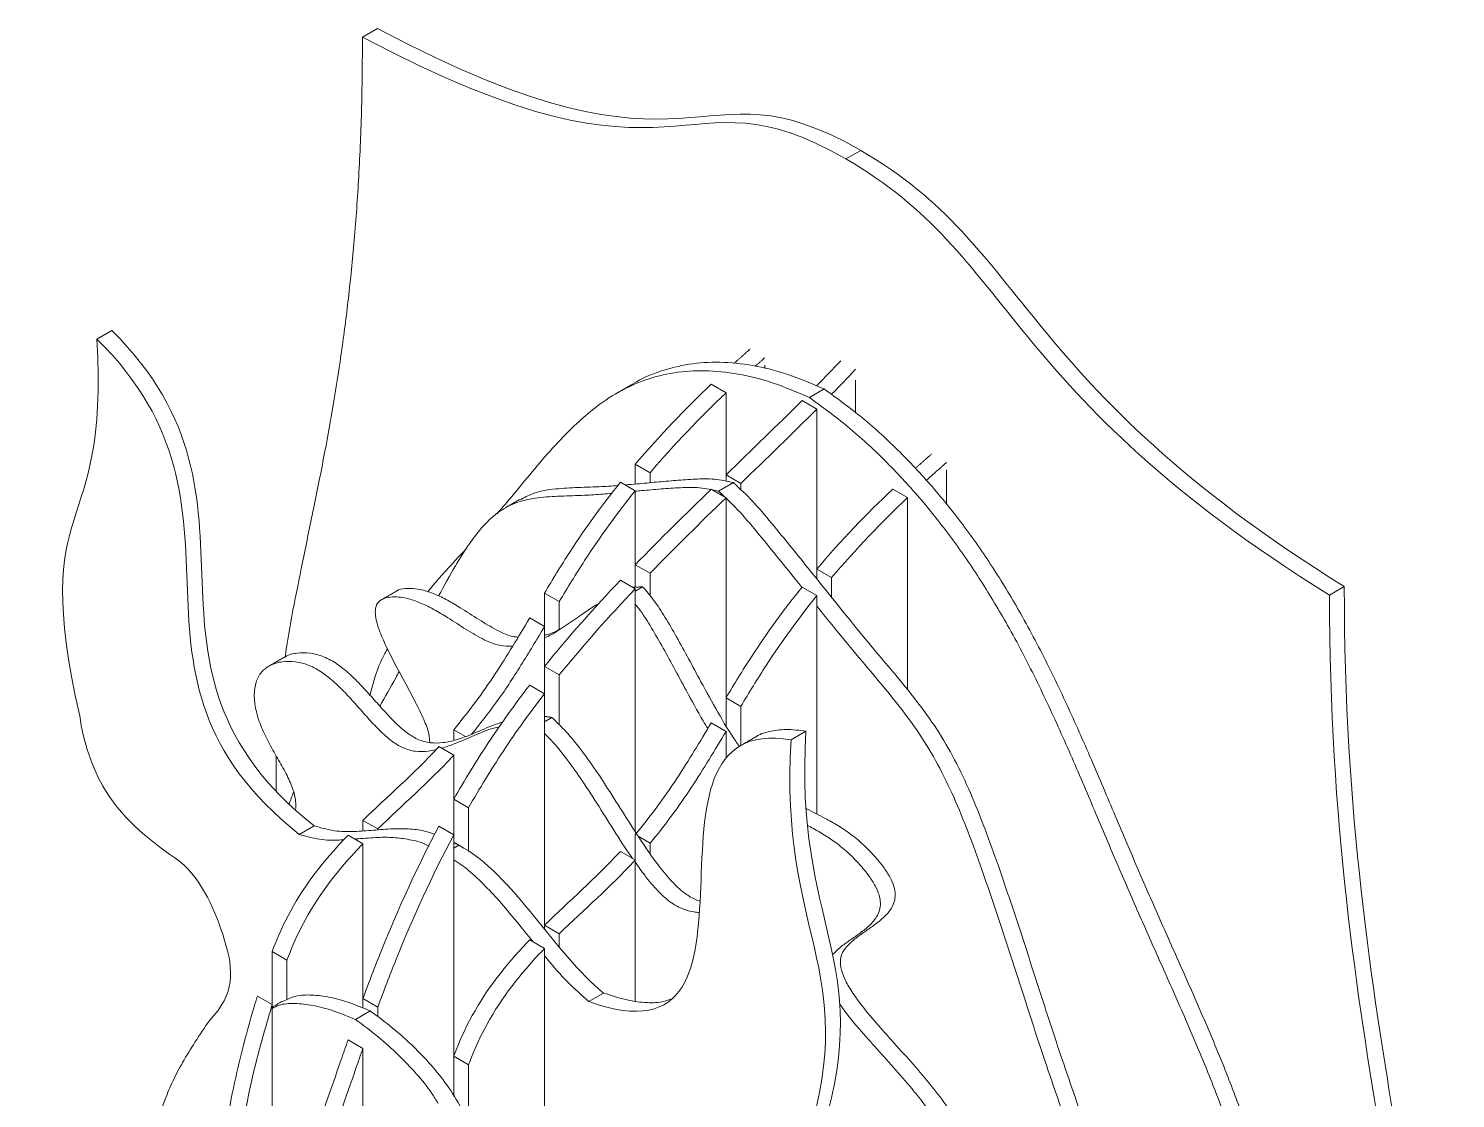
# Model space of a CAD drawing. Header units: millimetres. Extents: x -790 to 3917, y -2121 to 391.
# Drawn here: x 538 to 810.3, y -1261.8 to -1057.6 of the extents above; entities that cross this region are included whole.
import ezdxf

# ---------------------------------------------------------------- set-up
doc = ezdxf.new("R2010")
doc.units = ezdxf.units.MM

msp = doc.modelspace()

# ---------------------------------------------------------------- linework, layer by layer
at = {"color": 7, "linetype": 'Continuous', "lineweight": 15}
for p, q in [((601.71, -1059.21), (604.54, -1057.57)), ((693.97, -1082.47), (696.8, -1080.84)), ((553.86, -1115.21), (551.04, -1116.84)), ((678.49, -1122.49), (678.49, -1121.83)), ((671.08, -1127.1), (668.26, -1125.47)), ((671.08, -1127.1), (671.08, -1142.75)), ((689.82, -1126.37), (686.99, -1128)), ((688.41, -1125.73), (688.43, -1125.74)), ((688.41, -1125.73), (688.41, -1125.73)), ((695.81, -1130.93), (695.81, -1124.72)), ((688.41, -1130.21), (685.58, -1128.58)), ((691.21, -1127.35), (691.24, -1127.36)), ((691.24, -1127.36), (691.24, -1127.36)), ((688.41, -1160.75), (688.41, -1130.21)), ((653.76, -1140.74), (656.59, -1142.38)), ((653.76, -1144.52), (653.76, -1140.74)), ((656.59, -1144.26), (656.59, -1142.38)), ((671.08, -1142.75), (673.91, -1144.38)), ((671.08, -1142.75), (671.08, -1143.99)), ((713.14, -1148.41), (713.14, -1141.83)), ((653.76, -1145.8), (650.93, -1144.17)), ((653.76, -1145.8), (653.76, -1159.92)), ((671.08, -1147.13), (668.26, -1145.49)), ((672.5, -1144.25), (669.67, -1145.88)), ((673.91, -1144.38), (673.91, -1145.62)), ((705.73, -1147.11), (702.9, -1145.47)), ((671.08, -1185.32), (671.08, -1147.13)), ((705.73, -1183.79), (705.73, -1147.11)), ((653.76, -1159.92), (656.59, -1161.55)), ((653.76, -1159.92), (653.76, -1164.12)), ((656.59, -1161.55), (656.59, -1165.83)), ((688.41, -1160.75), (691.24, -1162.38)), ((688.41, -1160.75), (688.41, -1162.63)), ((691.24, -1162.38), (691.24, -1166.15)), ((636.44, -1165.32), (639.26, -1166.95)), ((636.44, -1171.71), (636.44, -1165.32)), ((653.76, -1164.5), (650.93, -1162.87)), ((655.17, -1164.12), (653.76, -1164.93)), ((653.76, -1210.85), (653.76, -1164.5)), ((688.41, -1165.8), (685.58, -1164.17)), ((786.24, -1165.73), (789.06, -1164.1)), ((639.26, -1172.29), (639.26, -1166.95)), ((688.41, -1207.5), (688.41, -1165.8)), ((636.44, -1171.71), (633.61, -1170.08)), ((636.44, -1171.71), (636.44, -1179.32)), ((636.44, -1179.32), (639.26, -1180.95)), ((636.44, -1179.32), (636.44, -1184.53)), ((639.26, -1180.95), (639.26, -1190.5)), ((636.44, -1184.53), (633.61, -1182.9)), ((636.44, -1228.72), (636.44, -1184.53)), ((671.08, -1185.32), (673.91, -1186.95)), ((671.08, -1185.32), (671.08, -1190.68)), ((673.91, -1186.95), (673.91, -1194.41)), ((637.85, -1189.07), (636.44, -1189.89)), ((619.11, -1191.41), (621.39, -1192.73)), ((619.11, -1193.47), (619.11, -1191.41)), ((671.08, -1191.72), (668.26, -1190.08)), ((671.08, -1196.71), (671.08, -1191.72)), ((686.34, -1191.69), (683.51, -1193.32)), ((619.11, -1196.27), (616.28, -1194.64)), ((619.11, -1196.27), (619.11, -1204.68)), ((619.11, -1204.68), (621.94, -1206.32)), ((619.11, -1204.68), (619.11, -1211.47)), ((601.79, -1208.72), (604.62, -1210.35)), ((601.79, -1210.74), (601.79, -1208.72)), ((621.94, -1206.32), (621.94, -1214.62)), ((592.48, -1209.77), (589.65, -1211.4)), ((601.79, -1213.17), (598.96, -1211.54)), ((604.62, -1210.53), (604.62, -1210.35)), ((619.11, -1211.47), (616.28, -1209.84)), ((619.11, -1253.74), (619.11, -1211.47)), ((653.76, -1211.42), (653.76, -1216.27)), ((654.31, -1211.73), (656.59, -1213.05)), ((601.79, -1213.17), (601.79, -1242.73)), ((620.1, -1213.43), (619.11, -1214)), ((656.59, -1213.05), (656.59, -1215.1)), ((653.76, -1216.27), (650.93, -1214.64)), ((653.76, -1243.19), (653.76, -1216.27)), ((636.44, -1228.72), (639.26, -1230.35)), ((636.44, -1228.72), (636.44, -1229.45)), ((639.26, -1230.35), (639.26, -1232.92)), ((636.44, -1233.18), (633.61, -1231.54)), ((636.44, -1322.7), (636.44, -1233.18)), ((584.46, -1233.74), (587.29, -1235.37)), ((584.46, -1243.88), (584.46, -1233.74)), ((587.29, -1242.95), (587.29, -1235.37)), ((647.72, -1241.66), (644.9, -1243.3)), ((584.46, -1243.88), (581.64, -1242.25)), ((584.46, -1243.88), (584.46, -1288.4)), ((601.79, -1242.73), (604.62, -1244.36)), ((601.79, -1242.73), (601.79, -1244.53)), ((604.62, -1244.36), (604.62, -1246.17)), ((603.2, -1245.08), (600.37, -1246.72)), ((601.79, -1252.22), (598.96, -1250.59)), ((601.79, -1316.49), (601.79, -1252.22)), ((619.11, -1253.74), (621.94, -1255.37)), ((619.11, -1253.74), (619.11, -1261.32)), ((621.94, -1255.37), (621.94, -1266.58))]:
    msp.add_line(p, q, dxfattribs=at)
for points, knots in [([(586.96, -1177.5), (587.01, -1177.15), (587.45, -1173.72), (588.68, -1167.36), (590.52, -1158.12), (592.55, -1148.42), (594.46, -1138.82), (596.18, -1129.28), (597.67, -1119.81), (599.01, -1109.57), (600.14, -1098.46), (601.02, -1086.38), (601.6, -1073.24), (601.67, -1063.99), (601.71, -1059.21)], [0, 0, 0, 0, 0.00898, 0.086866, 0.168599, 0.255097, 0.347254, 0.424231, 0.505741, 0.592286, 0.684399, 0.782651, 0.887641, 1, 1, 1, 1]), ([(653.15, -1125.52), (653.23, -1125.46), (654.89, -1124.34), (658.47, -1122.92), (663.96, -1121.48), (669.87, -1121.09), (676.2, -1121.75), (682.88, -1123.4), (687.5, -1125.38), (689.82, -1126.37)], [0, 0, 0, 0, 0.008475, 0.176711, 0.336981, 0.499145, 0.663823, 0.830971, 1, 1, 1, 1]), ([(627.38, -1150.18), (628.18, -1149.26), (630.28, -1146.82), (633.59, -1142.75), (637.46, -1138.19), (641.48, -1133.91), (645.79, -1130.06), (650.49, -1126.84), (655.61, -1124.5), (661.14, -1123.13), (667.03, -1122.72), (673.37, -1123.38), (680.06, -1125.03), (684.67, -1127.01), (686.99, -1128)], [0, 0, 0, 0, 0.053393, 0.141662, 0.229113, 0.315949, 0.402389, 0.488678, 0.575437, 0.658086, 0.741713, 0.826636, 0.912833, 1, 1, 1, 1]), ([(689.82, -1126.37), (692.28, -1128.17), (697.18, -1131.73), (704.24, -1138.23), (710.89, -1145.39), (717.04, -1153.14), (722.65, -1161.31), (728.02, -1170.31), (733.1, -1180.08), (737.96, -1190.55), (742.55, -1201.17), (746.86, -1211.42), (751.08, -1221.27), (755.26, -1230.72), (759.51, -1240.23), (763.67, -1249.79), (767.59, -1259.34), (770.62, -1267.8), (772.71, -1275.08), (774, -1281.17), (774.69, -1287.06), (774.65, -1292.64), (773.99, -1297.89), (772.77, -1302.79), (770.9, -1307.79), (768.27, -1312.71), (765.13, -1317.7), (762.12, -1322.74), (759.64, -1328.28), (757.79, -1334.39), (756.75, -1340.58), (756.36, -1346.67), (756.19, -1352.27), (755.97, -1357.74), (755.48, -1362.5), (754.6, -1366.4), (753.29, -1369.39), (751.7, -1371.33), (750.44, -1371.99), (750, -1372.22)], [0, 0, 0, 0, 0.032905, 0.065415, 0.097404, 0.128897, 0.160019, 0.190835, 0.227048, 0.263406, 0.300026, 0.337036, 0.369369, 0.402081, 0.435079, 0.468189, 0.501189, 0.533641, 0.555071, 0.576219, 0.597298, 0.61864, 0.640389, 0.662506, 0.684847, 0.714542, 0.744179, 0.77344, 0.802158, 0.83063, 0.85934, 0.881289, 0.903318, 0.924934, 0.94569, 0.961532, 0.976813, 0.991979, 1, 1, 1, 1]), ([(686.99, -1128), (689.45, -1129.8), (694.35, -1133.36), (701.41, -1139.87), (708.06, -1147.02), (714.21, -1154.77), (719.82, -1162.95), (725.19, -1171.94), (730.27, -1181.71), (735.13, -1192.18), (739.72, -1202.8), (744.03, -1213.05), (748.25, -1222.9), (752.43, -1232.35), (756.68, -1241.86), (760.84, -1251.42), (764.77, -1260.97), (767.8, -1269.43), (769.88, -1276.72), (771.18, -1282.81), (771.86, -1288.69), (771.83, -1294.28), (771.16, -1299.53), (769.95, -1304.42), (768.07, -1309.43), (765.44, -1314.34), (762.3, -1319.33), (759.29, -1324.38), (756.81, -1329.91), (754.96, -1336.02), (753.92, -1342.21), (753.53, -1348.3), (753.37, -1353.91), (753.14, -1359.37), (752.65, -1364.13), (751.77, -1368.03), (750.47, -1371.04), (748.51, -1373.27), (745.91, -1374.7), (742.18, -1375.82), (738.77, -1376.26), (736.49, -1376.64), (736.07, -1376.7)], [0, 0, 0, 0, 0.03102, 0.061668, 0.091824, 0.121512, 0.150852, 0.179903, 0.214041, 0.248316, 0.282839, 0.317728, 0.348209, 0.379046, 0.410154, 0.441368, 0.472478, 0.50307, 0.523273, 0.543209, 0.563081, 0.5832, 0.603703, 0.624553, 0.645614, 0.673608, 0.701547, 0.729132, 0.756205, 0.783046, 0.81011, 0.830802, 0.851569, 0.871947, 0.891514, 0.906448, 0.920854, 0.935151, 0.950043, 0.966022, 0.993755, 1, 1, 1, 1]), ([(651.82, -1144.68), (652.58, -1144.62), (654.58, -1144.45), (657.8, -1144.14), (661.5, -1143.82), (665.16, -1143.57), (668.75, -1143.42), (671.28, -1143.98), (672.5, -1144.25)], [0, 0, 0, 0, 0.11232, 0.295701, 0.479474, 0.660855, 0.83584, 1, 1, 1, 1]), ([(616.23, -1165.88), (617.29, -1163.93), (619.13, -1160.53), (621.96, -1156.01), (624.69, -1152.44), (627.73, -1149.62), (631.25, -1147.83), (635.24, -1147.05), (639.56, -1146.8), (643.74, -1146.7), (647.01, -1146.49), (648.75, -1146.34), (649.32, -1146.29)], [0, 0, 0, 0, 0.151326, 0.26444, 0.371974, 0.473872, 0.571482, 0.66874, 0.769488, 0.875982, 0.959684, 1, 1, 1, 1]), ([(631.79, -1147.56), (632.56, -1147.12), (634.45, -1146.04), (638.08, -1145.44), (642.39, -1145.16), (646.57, -1145.07), (649.27, -1144.9), (650.45, -1144.8), (650.45, -1144.8)], [0, 0, 0, 0, 0.146766, 0.360436, 0.581774, 0.815737, 0.999625, 1, 1, 1, 1]), ([(650.93, -1144.17), (647.53, -1148.4), (642.5, -1155.31), (638.01, -1162.68), (636.44, -1165.32)], [0.07671218, 0.07671218, 0.07671218, 0.07671218, 0.10533173, 0.12115895, 0.12115895, 0.12115895, 0.12115895]), ([(653.76, -1145.8), (650.36, -1150.03), (645.32, -1156.95), (640.84, -1164.31), (639.26, -1166.95)], [0.07671218, 0.07671218, 0.07671218, 0.07671218, 0.10533173, 0.12115895, 0.12115895, 0.12115895, 0.12115895]), ([(653.76, -1145.89), (654.16, -1145.85), (655.8, -1145.7), (658.67, -1145.45), (662.34, -1145.2), (665.92, -1145.05), (668.45, -1145.61), (669.67, -1145.88)], [0, 0, 0, 0, 0.078358, 0.318843, 0.556196, 0.785181, 1, 1, 1, 1]), ([(669.67, -1145.88), (670.89, -1147.02), (673.42, -1149.38), (677, -1153.67), (680.67, -1158.15), (683.54, -1161.72), (685.18, -1163.77), (685.59, -1164.27)], [0, 0, 0, 0, 0.21467, 0.443496, 0.680686, 0.921004, 1, 1, 1, 1]), ([(672.5, -1144.25), (673.72, -1145.39), (676.25, -1147.75), (679.83, -1152.04), (683.5, -1156.52), (687.2, -1161.12), (690.88, -1165.71), (694.51, -1170.22), (698.42, -1175), (702.6, -1179.93), (706.93, -1185.17), (710.92, -1190.56), (714.44, -1196.41), (717.48, -1202.74), (720.21, -1209.47), (723.36, -1218.17), (726.92, -1228.78), (730.87, -1241.06), (734.72, -1252.98), (738.35, -1263.41), (741.46, -1272.23), (743.87, -1279.56), (745.74, -1286.29), (747.05, -1292.63), (747.76, -1298.76), (747.82, -1304.84), (747.29, -1311.03), (746.33, -1317.6), (745.09, -1324.77), (743.69, -1332.64), (742.34, -1340.61), (741.13, -1348.53), (739.99, -1356.08), (738.79, -1363.59), (737.46, -1370.79), (736.1, -1376.87), (734.72, -1381.75), (733.36, -1385.49), (731.77, -1388.55), (730.2, -1390.73), (728.92, -1391.46), (728.45, -1391.72)], [0, 0, 0, 0, 0.017312, 0.035765, 0.054893, 0.074273, 0.093611, 0.112615, 0.130992, 0.154373, 0.176492, 0.197845, 0.219276, 0.241647, 0.265257, 0.290091, 0.332985, 0.37667, 0.419034, 0.458153, 0.486148, 0.511668, 0.535027, 0.557107, 0.579399, 0.602636, 0.627896, 0.655919, 0.687235, 0.721882, 0.759604, 0.79151, 0.824324, 0.857166, 0.889171, 0.919499, 0.939705, 0.958444, 0.975584, 0.991132, 1, 1, 1, 1]), ([(614.17, -1165.09), (614.47, -1164.71), (616.35, -1162.37), (618.91, -1159.7), (621.09, -1157.29), (621.6, -1156.72)], [0, 0, 0, 0, 0.128427, 0.793154, 1, 1, 1, 1]), ([(608.19, -1164.99), (608.21, -1164.97), (608.62, -1164.54), (609.79, -1164.47), (611.39, -1164.41), (613.27, -1164.72), (615.46, -1165.44), (617.93, -1166.65), (620.73, -1168.32), (623.87, -1170.4), (627.31, -1172.43), (629.89, -1173.65), (631.16, -1173.71), (631.4, -1173.72)], [0, 0, 0, 0, 0.004233, 0.088026, 0.159268, 0.23103, 0.335661, 0.437267, 0.537303, 0.684655, 0.827541, 0.967135, 1, 1, 1, 1]), ([(655.17, -1164.12), (655.89, -1164.94), (657.43, -1166.73), (659.53, -1170.03), (661.72, -1173.79), (663.98, -1177.93), (666.55, -1182.75), (669.5, -1188.02), (671.9, -1192.22), (673.41, -1194.27), (673.65, -1194.6)], [0, 0, 0, 0, 0.094343, 0.203491, 0.326074, 0.458965, 0.598336, 0.783986, 0.965555, 1, 1, 1, 1]), ([(685.58, -1164.17), (682.18, -1168.4), (677.14, -1175.32), (672.66, -1182.68), (671.08, -1185.32)], [0.07671218, 0.07671218, 0.07671218, 0.07671218, 0.10533173, 0.12115895, 0.12115895, 0.12115895, 0.12115895]), ([(789.06, -1164.1), (789.06, -1250.63), (833.12, -1347.78), (761.57, -1419.51), (761.57, -1471.97)], [0, 0, 0, 0, 0.481592, 1, 1, 1, 1]), ([(614.54, -1193.86), (614.51, -1193.32), (614.45, -1191.93), (613.33, -1189.25), (611.81, -1186.09), (609.95, -1182.64), (608.04, -1179.11), (606.27, -1175.67), (605, -1172.77), (604.3, -1170.5), (604.07, -1168.83), (604.36, -1167.34), (605.43, -1166.41), (606.93, -1166.05), (608.57, -1166.05), (610.44, -1166.35), (612.64, -1167.08), (615.1, -1168.28), (617.91, -1169.96), (621.04, -1172.02), (624.49, -1174.1), (627.69, -1175.46), (629.51, -1175.49), (630.33, -1175.49)], [0, 0, 0, 0, 0.027737, 0.071607, 0.124096, 0.182165, 0.241883, 0.299212, 0.35059, 0.380493, 0.407206, 0.432657, 0.468101, 0.509561, 0.544812, 0.58032, 0.632092, 0.682367, 0.731865, 0.804776, 0.875476, 0.944548, 1, 1, 1, 1]), ([(636.44, -1173.87), (636.85, -1173.68), (638.39, -1173), (640.77, -1171.34), (643.51, -1169.45), (645.43, -1168.08), (646.44, -1167.54), (646.67, -1167.42)], [0, 0, 0, 0, 0.113269, 0.416438, 0.714832, 0.937269, 1, 1, 1, 1]), ([(653.76, -1167.47), (653.99, -1167.74), (655.03, -1168.98), (656.69, -1171.68), (658.9, -1175.42), (661.14, -1179.57), (663.74, -1184.37), (665.84, -1188.3), (667.3, -1190.67), (667.6, -1191.16)], [0, 0, 0, 0, 0.039831, 0.181943, 0.341549, 0.514575, 0.696039, 0.937758, 1, 1, 1, 1]), ([(688.41, -1165.8), (685.01, -1170.04), (679.97, -1176.95), (675.49, -1184.31), (673.91, -1186.95)], [0.07671218, 0.07671218, 0.07671218, 0.07671218, 0.10533173, 0.12115895, 0.12115895, 0.12115895, 0.12115895]), ([(688.41, -1167.78), (689.51, -1169.16), (691.79, -1171.99), (695.59, -1176.64), (699.78, -1181.56), (704.1, -1186.8), (708.09, -1192.19), (711.61, -1198.04), (714.65, -1204.37), (717.38, -1211.1), (720.53, -1219.8), (724.09, -1230.41), (728.04, -1242.69), (731.89, -1254.61), (735.52, -1265.04), (738.63, -1273.86), (741.04, -1281.19), (742.91, -1287.93), (744.22, -1294.26), (744.93, -1300.39), (744.99, -1306.47), (744.46, -1312.66), (743.5, -1319.24), (742.26, -1326.4), (740.86, -1334.28), (739.51, -1342.25), (738.3, -1350.17), (737.16, -1357.72), (735.96, -1365.22), (734.63, -1372.43), (733.27, -1378.5), (731.89, -1383.39), (730.53, -1387.12), (728.96, -1390.21), (727.12, -1392.55), (724.93, -1394.02), (722.35, -1394.49), (719.56, -1394.25), (717.59, -1393.63), (716.6, -1393.32)], [0, 0, 0, 0, 0.018156, 0.037482, 0.06207, 0.085332, 0.107787, 0.130325, 0.153852, 0.17868, 0.204797, 0.249906, 0.295847, 0.340398, 0.381537, 0.410979, 0.437817, 0.462382, 0.485602, 0.509046, 0.533482, 0.560046, 0.589516, 0.622449, 0.658886, 0.698556, 0.73211, 0.766618, 0.801157, 0.834814, 0.866708, 0.887958, 0.907664, 0.92569, 0.94204, 0.956972, 0.971214, 0.985656, 1, 1, 1, 1]), ([(786.24, -1165.73), (786.24, -1252.27), (830.29, -1349.42), (758.74, -1421.14), (758.74, -1473.6)], [0, 0, 0, 0, 0.481592, 1, 1, 1, 1]), ([(633.61, -1170.08), (631.47, -1173.68), (627.02, -1181.11), (621.96, -1188.02), (619.11, -1191.41)], [0.13066989, 0.13066989, 0.13066989, 0.13066989, 0.15220673, 0.17533896, 0.17533896, 0.17533896, 0.17533896]), ([(636.44, -1171.71), (634.96, -1174.19), (632, -1179.14), (627.44, -1186.12), (624.11, -1190.3), (622.54, -1192.27)], [0, 0, 0, 0, 0.3463, 0.691709, 1, 1, 1, 1]), ([(636.44, -1173.35), (636.71, -1173.3), (637.74, -1173.1), (638.62, -1172.6), (639.26, -1172.24)], [0, 0, 0, 0, 0.270368, 1, 1, 1, 1]), ([(603.15, -1184.83), (603.46, -1183.61), (604.15, -1180.85), (605.35, -1177.97), (606.26, -1176.36), (606.48, -1175.99)], [0, 0, 0, 0, 0.375307, 0.853749, 1, 1, 1, 1]), ([(588.93, -1206.72), (588.97, -1206.18), (589.05, -1204.92), (588.42, -1202.48), (587.11, -1199.71), (585.46, -1196.8), (583.74, -1193.77), (582.23, -1190.66), (581.27, -1187.57), (580.95, -1184.7), (581.31, -1182.2), (582.4, -1180.23), (584.16, -1178.96), (586.37, -1178.33), (588.86, -1178.33), (591.45, -1178.98), (594, -1180.39), (596.4, -1182.33), (598.67, -1184.6), (600.84, -1187.01), (602.95, -1189.42), (605.05, -1191.66), (607.18, -1193.57), (609.49, -1195.03), (611.9, -1195.64), (614.01, -1195.61), (615.25, -1195.31), (615.74, -1195.19)], [0, 0, 0, 0, 0.024599, 0.057204, 0.093863, 0.134794, 0.177425, 0.219104, 0.258941, 0.297795, 0.336941, 0.378089, 0.422839, 0.470258, 0.517978, 0.563489, 0.605671, 0.646489, 0.687244, 0.727989, 0.768093, 0.806794, 0.843785, 0.879954, 0.92249, 0.969307, 1, 1, 1, 1]), ([(586.7, -1177.7), (586.8, -1177.62), (587.5, -1177.06), (589.23, -1176.74), (591.68, -1176.68), (594.28, -1177.35), (596.83, -1178.75), (599.23, -1180.7), (601.49, -1182.97), (603.67, -1185.38), (605.78, -1187.78), (607.88, -1190.02), (610.01, -1191.94), (612.31, -1193.39), (614.73, -1194.01), (617.18, -1193.94), (619.62, -1193.38), (622.53, -1192.34), (625.41, -1191.01), (627.58, -1190.21), (628.45, -1189.89)], [0, 0, 0, 0, 0.010163, 0.069282, 0.128775, 0.185515, 0.238103, 0.288992, 0.339802, 0.390599, 0.440598, 0.488847, 0.534964, 0.580057, 0.633087, 0.691454, 0.754922, 0.821743, 0.928657, 1, 1, 1, 1]), ([(605.02, -1186.9), (606.05, -1185.12), (607.31, -1182.95), (608.48, -1180.69), (608.69, -1180.29)], [0, 0, 0, 0, 0.8217534, 1, 1, 1, 1]), ([(633.61, -1182.9), (630.86, -1186.46), (625.78, -1193.5), (621.2, -1201.01), (619.11, -1204.68)], [0.13511204, 0.13511204, 0.13511204, 0.13511204, 0.15515712, 0.17364362, 0.17364362, 0.17364362, 0.17364362]), ([(636.44, -1184.53), (633.69, -1188.09), (628.61, -1195.13), (624.03, -1202.64), (621.94, -1206.32)], [0.13511204, 0.13511204, 0.13511204, 0.13511204, 0.15515712, 0.17364362, 0.17364362, 0.17364362, 0.17364362]), ([(566.87, -1216.54), (561.77, -1213.09), (552.43, -1206.1), (548.37, -1193.51), (547.74, -1188.78)], [0.44846489, 0.44846489, 0.44846489, 0.44846489, 0.46875, 0.48317101, 0.48317101, 0.48317101, 0.48317101]), ([(637.85, -1189.07), (638.77, -1189.96), (640.68, -1191.81), (643.42, -1195.19), (646.32, -1199.22), (649.33, -1203.88), (652.49, -1208.93), (655.47, -1213.56), (658.28, -1217.5), (660.84, -1220.59), (663.34, -1222.82), (665.12, -1223.84), (665.96, -1224.06), (666.11, -1224.1)], [0, 0, 0, 0, 0.0870232, 0.1805731, 0.2820707, 0.4052124, 0.5335577, 0.6608576, 0.7558388, 0.8430832, 0.921982, 0.9858942, 1, 1, 1, 1]), ([(616.82, -1194.95), (617.62, -1194.68), (619.74, -1193.97), (622.98, -1192.53), (625.78, -1191.28), (627.47, -1190.92), (627.82, -1190.84)], [0, 0, 0, 0, 0.213936, 0.569109, 0.910959, 1, 1, 1, 1]), ([(636.44, -1192.13), (636.88, -1192.56), (638.3, -1193.96), (640.59, -1196.83), (643.49, -1200.85), (646.49, -1205.52), (649.67, -1210.55), (651.89, -1214.11), (653.15, -1215.84), (653.24, -1215.97)], [0, 0, 0, 0, 0.0668341, 0.2162806, 0.3784237, 0.5751432, 0.7801758, 0.9835381, 1, 1, 1, 1]), ([(668.26, -1190.08), (666.12, -1193.68), (661.66, -1201.11), (656.61, -1208.02), (653.76, -1211.42)], [0.13066989, 0.13066989, 0.13066989, 0.13066989, 0.15220673, 0.17533896, 0.17533896, 0.17533896, 0.17533896]), ([(671.08, -1191.72), (668.95, -1195.31), (664.49, -1202.74), (659.43, -1209.66), (656.59, -1213.05)], [0.13066989, 0.13066989, 0.13066989, 0.13066989, 0.15220673, 0.17533896, 0.17533896, 0.17533896, 0.17533896]), ([(676.64, -1192.84), (676.65, -1192.83), (677.41, -1192.25), (679.37, -1191.69), (682.57, -1191.21), (685.04, -1191.52), (686.34, -1191.69)], [0, 0, 0, 0, 0.005616, 0.306175, 0.634158, 1, 1, 1, 1]), ([(616.28, -1194.64), (616.2, -1194.73), (611.63, -1199.68), (606.49, -1204.15), (601.79, -1208.72)], [0.18280188, 0.18280188, 0.18280188, 0.18280188, 0.18345673, 0.21791452, 0.21791452, 0.21791452, 0.21791452]), ([(619.11, -1196.27), (619.03, -1196.36), (614.46, -1201.31), (609.32, -1205.79), (604.62, -1210.35)], [0.18280188, 0.18280188, 0.18280188, 0.18280188, 0.18345673, 0.21791452, 0.21791452, 0.21791452, 0.21791452]), ([(686.37, -1206.44), (686.4, -1206.45), (687.61, -1207.15), (689.61, -1208.07), (692.42, -1209.66), (694.88, -1211.29), (697.23, -1213.23), (699.38, -1215.41), (701.1, -1217.51), (702.38, -1219.49), (703.19, -1221.27), (703.45, -1222.93), (703.22, -1224.34), (702.52, -1225.8), (701.25, -1227.23), (699.48, -1228.63), (697.57, -1229.95), (695.71, -1231.26), (694.16, -1232.65), (693.07, -1234.18), (692.78, -1236.19), (693.43, -1238.51), (694.72, -1240.9), (696.71, -1243.75), (699.44, -1247.05), (702.79, -1250.8), (706.33, -1254.72), (709.81, -1258.75), (712.98, -1262.83), (715.61, -1267), (717.59, -1271.17), (719.04, -1275.28), (720.3, -1280.31), (721.18, -1286.23), (721.86, -1292.98), (722.71, -1299.81), (724.29, -1306.79), (726.06, -1313.69), (727.4, -1320.45), (728.09, -1327.64), (728.15, -1335.22), (727.68, -1343.19), (727.02, -1351.07), (726.36, -1358.94), (725.48, -1366.57), (724.26, -1373.68), (722.53, -1380.13), (720.24, -1385.85), (717.61, -1391.3), (714.85, -1396.8), (712.48, -1402.08), (710.6, -1407.18), (708.91, -1411.66), (707.05, -1415.83), (704.87, -1418.97), (703.21, -1420.79), (702.2, -1421.17), (702.11, -1421.2)], [0, 0, 0, 0, 0.000347, 0.016889, 0.02812, 0.039527, 0.051273, 0.061533, 0.071496, 0.078581, 0.084796, 0.09057, 0.096631, 0.103416, 0.115073, 0.12808, 0.141629, 0.154804, 0.166713, 0.176667, 0.184732, 0.192408, 0.201059, 0.211186, 0.22688, 0.244424, 0.262877, 0.281265, 0.298718, 0.314725, 0.329709, 0.344312, 0.358947, 0.384542, 0.410621, 0.43653, 0.461942, 0.487009, 0.51178, 0.53659, 0.569442, 0.60281, 0.636392, 0.669828, 0.702904, 0.735496, 0.765796, 0.795956, 0.826463, 0.857661, 0.889856, 0.913399, 0.936958, 0.959879, 0.981707, 0.998367, 1, 1, 1, 1]), ([(598.96, -1211.54), (598.25, -1212.27), (593.53, -1217.27), (588.34, -1224.44), (585.22, -1231.74), (584.46, -1233.74)], [0.22494946, 0.22494946, 0.22494946, 0.22494946, 0.23033173, 0.26158173, 0.27305015, 0.27305015, 0.27305015, 0.27305015]), ([(589.65, -1211.4), (590.96, -1211.76), (593.6, -1212.48), (596.37, -1212.53), (597.87, -1212.42), (598.17, -1212.4)], [0, 0, 0, 0, 0.439499, 0.888003, 1, 1, 1, 1]), ([(592.48, -1209.77), (593.79, -1210.13), (596.43, -1210.86), (600.15, -1210.87), (603.8, -1210.6), (607.2, -1210.29), (610.44, -1210.3), (613.12, -1210.56), (614.86, -1211.14), (615.53, -1211.36)], [0, 0, 0, 0, 0.159944, 0.323166, 0.489869, 0.657774, 0.78893, 0.918953, 1, 1, 1, 1]), ([(616.28, -1209.84), (612.17, -1217.59), (607.13, -1228.66), (602.92, -1239.67), (601.79, -1242.73)], [0.18220758, 0.18220758, 0.18220758, 0.18220758, 0.2205278, 0.23524429, 0.23524429, 0.23524429, 0.23524429]), ([(619.11, -1211.47), (615, -1219.22), (609.96, -1230.3), (605.74, -1241.3), (604.62, -1244.36)], [0.18220758, 0.18220758, 0.18220758, 0.18220758, 0.2205278, 0.23524429, 0.23524429, 0.23524429, 0.23524429]), ([(686.61, -1209.67), (686.8, -1209.76), (687.79, -1210.27), (689.59, -1211.29), (692.05, -1212.92), (694.41, -1214.86), (696.55, -1217.04), (698.27, -1219.14), (699.55, -1221.13), (700.36, -1222.91), (700.62, -1224.56), (700.39, -1225.97), (699.69, -1227.44), (698.42, -1228.87), (696.65, -1230.27), (694.74, -1231.59), (692.91, -1232.85), (691.87, -1233.87), (691.4, -1234.34)], [0, 0, 0, 0, 0.017067, 0.091126, 0.166347, 0.243807, 0.311463, 0.377169, 0.423888, 0.46487, 0.50295, 0.542916, 0.587657, 0.664529, 0.750304, 0.839654, 0.926536, 1, 1, 1, 1]), ([(601.79, -1213.17), (601.08, -1213.9), (596.36, -1218.91), (591.16, -1226.07), (588.05, -1233.37), (587.29, -1235.37)], [0.22494946, 0.22494946, 0.22494946, 0.22494946, 0.23033173, 0.26158173, 0.27305015, 0.27305015, 0.27305015, 0.27305015]), ([(600.22, -1212.27), (600.47, -1212.25), (601.95, -1212.16), (604.37, -1211.93), (607.61, -1211.91), (610.68, -1212.34), (612.98, -1212.87), (614.24, -1213.52), (614.41, -1213.61)], [0, 0, 0, 0, 0.054281, 0.3285, 0.542701, 0.755051, 0.967448, 1, 1, 1, 1]), ([(572.56, -1246.84), (577.39, -1241.78), (577.02, -1233.95), (571.13, -1220.06), (566.87, -1216.54)], [0, 0, 0, 0, 0.54736, 1, 1, 1, 1]), ([(619.11, -1216.26), (619.64, -1216.59), (621.29, -1217.61), (623.98, -1220.03), (627.1, -1223.25), (630.12, -1226.77), (632.49, -1229.72), (633.91, -1231.44), (634.33, -1231.96)], [0, 0, 0, 0, 0.096403, 0.299091, 0.501849, 0.706424, 0.912125, 1, 1, 1, 1]), ([(650.93, -1214.64), (650.85, -1214.73), (646.28, -1219.68), (641.14, -1224.16), (636.44, -1228.72)], [0.18280188, 0.18280188, 0.18280188, 0.18280188, 0.18345673, 0.21791452, 0.21791452, 0.21791452, 0.21791452]), ([(653.76, -1216.27), (653.68, -1216.36), (649.11, -1221.31), (643.97, -1225.79), (639.26, -1230.35)], [0.18280188, 0.18280188, 0.18280188, 0.18280188, 0.18345673, 0.21791452, 0.21791452, 0.21791452, 0.21791452]), ([(653.76, -1216.69), (654.35, -1217.53), (655.73, -1219.49), (658.02, -1222.21), (660.52, -1224.49), (662.86, -1225.7), (664.63, -1226.18), (665.64, -1226.27), (665.99, -1226.3)], [0, 0, 0, 0, 0.1663614, 0.3871127, 0.5867477, 0.7484625, 0.9138557, 1, 1, 1, 1]), ([(633.61, -1231.54), (632.9, -1232.27), (628.18, -1237.28), (622.98, -1244.44), (619.87, -1251.74), (619.11, -1253.74)], [0.22494946, 0.22494946, 0.22494946, 0.22494946, 0.23033173, 0.26158173, 0.27305015, 0.27305015, 0.27305015, 0.27305015]), ([(636.44, -1233.18), (635.73, -1233.9), (631.01, -1238.91), (625.81, -1246.08), (622.7, -1253.37), (621.94, -1255.37)], [0.22494946, 0.22494946, 0.22494946, 0.22494946, 0.23033173, 0.26158173, 0.27305015, 0.27305015, 0.27305015, 0.27305015]), ([(636.44, -1234.54), (636.6, -1234.74), (638.02, -1236.48), (640.76, -1239.63), (643.53, -1242.08), (644.9, -1243.3)], [0, 0, 0, 0, 0.061102, 0.535651, 1, 1, 1, 1]), ([(647.72, -1241.66), (649.23, -1242.16), (652.07, -1243.08), (655.91, -1243.58), (658.8, -1243.51), (660.25, -1242.95), (660.77, -1242.75)], [0, 0, 0, 0, 0.322568, 0.605969, 0.858514, 1, 1, 1, 1]), ([(581.64, -1242.25), (581.43, -1242.93), (580.41, -1246.41), (577.88, -1255.43), (575.13, -1269.03), (574.25, -1284.32), (569.71, -1293.11), (567.14, -1296.94)], [0.289037, 0.289037, 0.289037, 0.289037, 0.2928317, 0.3084567, 0.3397067, 0.3709567, 0.395802, 0.395802, 0.395802, 0.395802]), ([(584.46, -1243.88), (583.57, -1246.96), (581.77, -1253.11), (579.63, -1262.28), (578.36, -1270.09), (577.69, -1276.51), (577.02, -1281.68), (575.9, -1286.83), (574.11, -1291.4), (572.19, -1295.11), (570.91, -1297.1), (570.32, -1298.01)], [0, 0, 0, 0, 0.166994, 0.33313, 0.501466, 0.602368, 0.701003, 0.794325, 0.883332, 0.946259, 1, 1, 1, 1]), ([(584.46, -1244.59), (584.89, -1244.37), (586.17, -1243.73), (588.82, -1243.59), (592.29, -1243.94), (596.19, -1244.99), (598.95, -1246.13), (600.37, -1246.72)], [0, 0, 0, 0, 0.101902, 0.302268, 0.517581, 0.75094, 1, 1, 1, 1]), ([(586.37, -1243.36), (587.09, -1242.98), (588.66, -1242.17), (591.64, -1241.94), (595.12, -1242.32), (599.02, -1243.36), (601.78, -1244.5), (603.2, -1245.08)], [0, 0, 0, 0, 0.161582, 0.348634, 0.549639, 0.76749, 1, 1, 1, 1]), ([(692.74, -1243.67), (693.02, -1244.08), (694.18, -1245.81), (696.63, -1248.67), (699.96, -1252.44), (703.51, -1256.35), (706.98, -1260.38), (710.16, -1264.46), (712.78, -1268.63), (714.77, -1272.81), (716.21, -1276.91), (717.47, -1281.95), (718.35, -1287.86), (719.03, -1294.62), (719.88, -1301.45), (721.46, -1308.42), (723.23, -1315.32), (724.57, -1322.09), (725.26, -1329.27), (725.32, -1336.85), (724.85, -1344.82), (724.19, -1352.71), (723.53, -1360.57), (722.65, -1368.2), (721.43, -1375.31), (719.7, -1381.76), (717.41, -1387.49), (714.78, -1392.93), (712.03, -1398.43), (709.65, -1403.71), (707.77, -1408.81), (706.08, -1413.3), (704.21, -1417.44), (702.09, -1420.68), (699.66, -1422.86), (696.92, -1423.97), (693.69, -1423.99), (691.37, -1423.62), (690.15, -1423.34), (690.13, -1423.33)], [0, 0, 0, 0, 0.005825, 0.024447, 0.045265, 0.067162, 0.088981, 0.109689, 0.128684, 0.146463, 0.163792, 0.181157, 0.211528, 0.242474, 0.273217, 0.30337, 0.333115, 0.362508, 0.391947, 0.430929, 0.470524, 0.510371, 0.550046, 0.589295, 0.627968, 0.663922, 0.699709, 0.735908, 0.772928, 0.81113, 0.839067, 0.867021, 0.894219, 0.92012, 0.939889, 0.959232, 0.978983, 0.999618, 1, 1, 1, 1]), ([(558.47, -1289.07), (558.66, -1287.65), (559.24, -1283.33), (560.36, -1276.56), (561.61, -1270.02), (562.87, -1265.26), (564.05, -1261.78), (565.55, -1258.31), (567.45, -1254.7), (569.82, -1250.85), (571.6, -1248.23), (572.56, -1246.84)], [0, 0, 0, 0, 0.086955, 0.263899, 0.423287, 0.502504, 0.583003, 0.669012, 0.764819, 0.874698, 1, 1, 1, 1]), ([(600.37, -1246.72), (601.8, -1247.77), (604.55, -1249.82), (608.46, -1253.28), (611.92, -1256.93), (614.52, -1260.06), (615.76, -1262.1), (616.15, -1262.74)], [0, 0, 0, 0, 0.251709, 0.487549, 0.705151, 0.907649, 1, 1, 1, 1]), ([(603.2, -1245.08), (604.63, -1246.14), (607.38, -1248.19), (611.28, -1251.65), (614.77, -1255.28), (617.93, -1259.25), (620.68, -1263.61), (622.9, -1268.39), (624.42, -1273.31), (625.42, -1278.32), (626.1, -1283.41), (626.64, -1288.79), (627.2, -1294.42), (627.99, -1300.27), (629.16, -1306.1), (631, -1311.91), (633.55, -1317.58), (636.79, -1323.46), (640.65, -1329.6), (644.95, -1336.03), (649.2, -1342.56), (652.87, -1348.95), (655.7, -1355.17), (657.82, -1361.06), (659.4, -1366.9), (660.49, -1372.64), (661.14, -1378.24), (661.62, -1386.24), (661.7, -1396.5), (661.83, -1407.41), (662.19, -1416.6), (662.44, -1423.84), (662.41, -1430.85), (661.89, -1437.47), (660.64, -1443.55), (658.78, -1449.15), (656.43, -1454.41), (653.74, -1459.32), (650.8, -1463.9), (647.74, -1468.2), (644.42, -1472.03), (641.61, -1474.72), (639.67, -1475.7), (639.15, -1475.97)], [0, 0, 0, 0, 0.020249, 0.039222, 0.056728, 0.073018, 0.090594, 0.107819, 0.125483, 0.14405, 0.163512, 0.183585, 0.206294, 0.22869, 0.250346, 0.271184, 0.291742, 0.31262, 0.337955, 0.363964, 0.390057, 0.415716, 0.437146, 0.458467, 0.479789, 0.50113, 0.522555, 0.544157, 0.595552, 0.647096, 0.676306, 0.705241, 0.733756, 0.761883, 0.789921, 0.818309, 0.847339, 0.876998, 0.905773, 0.934417, 0.962573, 0.990038, 1, 1, 1, 1]), ([(598.96, -1250.59), (598.52, -1251.85), (594.1, -1264.48), (589.84, -1277.28), (584.46, -1288.4)], [0.24784865, 0.24784865, 0.24784865, 0.24784865, 0.25389142, 0.30847569, 0.30847569, 0.30847569, 0.30847569]), ([(601.79, -1252.22), (601.34, -1253.48), (596.93, -1266.11), (592.67, -1278.91), (587.29, -1290.03)], [0.24784865, 0.24784865, 0.24784865, 0.24784865, 0.25389142, 0.30847569, 0.30847569, 0.30847569, 0.30847569])]:
    msp.add_open_spline(points, degree=3, knots=knots, dxfattribs=at)
for points, degree in [([(601.71, -1059.21), (664.48, -1092.52), (661.72, -1063.85), (693.97, -1082.47)], 3), ([(604.54, -1057.57), (667.31, -1090.89), (664.54, -1062.22), (696.8, -1080.84)], 3), ([(696.8, -1080.84), (729.06, -1099.46), (726.29, -1124.94), (789.06, -1164.1)], 3), ([(693.97, -1082.47), (726.23, -1101.1), (723.46, -1126.57), (786.24, -1165.73)], 3), ([(553.86, -1115.21), (587.28, -1148.24), (553.59, -1178.8), (592.48, -1209.77)], 3), ([(547.74, -1188.78), (537.98, -1145.29), (553.37, -1156.71), (551.04, -1116.84)], 3), ([(551.04, -1116.84), (584.45, -1149.87), (550.77, -1180.43), (589.65, -1211.4)], 3), ([(675.66, -1118.78), (672.55, -1121.53)], 1), ([(678.49, -1120.41), (676.67, -1122.02)], 1), ([(692.98, -1120.99), (691.48, -1122.57), (689.96, -1124.15), (688.41, -1125.73)], 3), ([(695.81, -1122.62), (694.31, -1124.21), (692.78, -1125.78), (691.24, -1127.36)], 3), ([(653.14, -1125.5), (650.31, -1127.13)], 1), ([(668.26, -1125.47), (663.28, -1130.2), (658.39, -1135.28), (653.76, -1140.74)], 3), ([(671.08, -1127.1), (666.1, -1131.83), (661.22, -1136.91), (656.59, -1142.38)], 3), ([(685.58, -1128.58), (680.87, -1133.29), (676, -1137.99), (671.08, -1142.75)], 3), ([(688.41, -1130.21), (683.7, -1134.92), (678.83, -1139.62), (673.91, -1144.38)], 3), ([(710.31, -1138.78), (707.16, -1141.57)], 1), ([(713.14, -1140.41), (709.27, -1143.84)], 1), ([(668.26, -1145.49), (663.41, -1150.2), (658.54, -1154.99), (653.76, -1159.92)], 3), ([(702.9, -1145.47), (697.92, -1150.2), (693.04, -1155.28), (688.41, -1160.75)], 3), ([(631.74, -1147.44), (628.91, -1149.07)], 1), ([(671.08, -1147.13), (666.24, -1151.84), (661.37, -1156.62), (656.59, -1161.55)], 3), ([(705.73, -1147.11), (700.75, -1151.83), (695.87, -1156.91), (691.24, -1162.38)], 3), ([(608.17, -1164.97), (605.34, -1166.6)], 1), ([(650.93, -1162.87), (645.93, -1168.14), (641.06, -1173.6), (636.44, -1179.32)], 3), ([(653.76, -1164.5), (648.76, -1169.78), (643.88, -1175.23), (639.26, -1180.95)], 3), ([(653.28, -1164.23), (655.17, -1164.12)], 1), ([(646.92, -1167.24), (646.67, -1167.38)], 1), ([(586.65, -1177.65), (583.82, -1179.29)], 1), ([(636.44, -1188.86), (637.85, -1189.07)], 1), ([(644.9, -1243.3), (683.78, -1257.22), (650.1, -1187.77), (683.51, -1193.32)], 3), ([(686.34, -1191.69), (684.01, -1228.86), (699.4, -1235.21), (689.64, -1267.43)], 3), ([(676.64, -1192.84), (673.81, -1194.47)], 1), ([(683.51, -1193.32), (681.18, -1230.5), (696.57, -1236.84), (686.81, -1269.06)], 3), ([(585.21, -1203.08), (585.25, -1196.43)], 1), ([(587.7, -1205.61), (588.54, -1203.3)], 1), ([(619.11, -1212.93), (620.1, -1213.43)], 1), ([(620.1, -1213.43), (630.6, -1219.08), (638.28, -1234.08), (647.72, -1241.66)], 3), ([(586.32, -1243.29), (584.46, -1244.36)], 1)]:
    msp.add_open_spline(points, degree=degree, dxfattribs=at)

doc.saveas('drawing.dxf')
